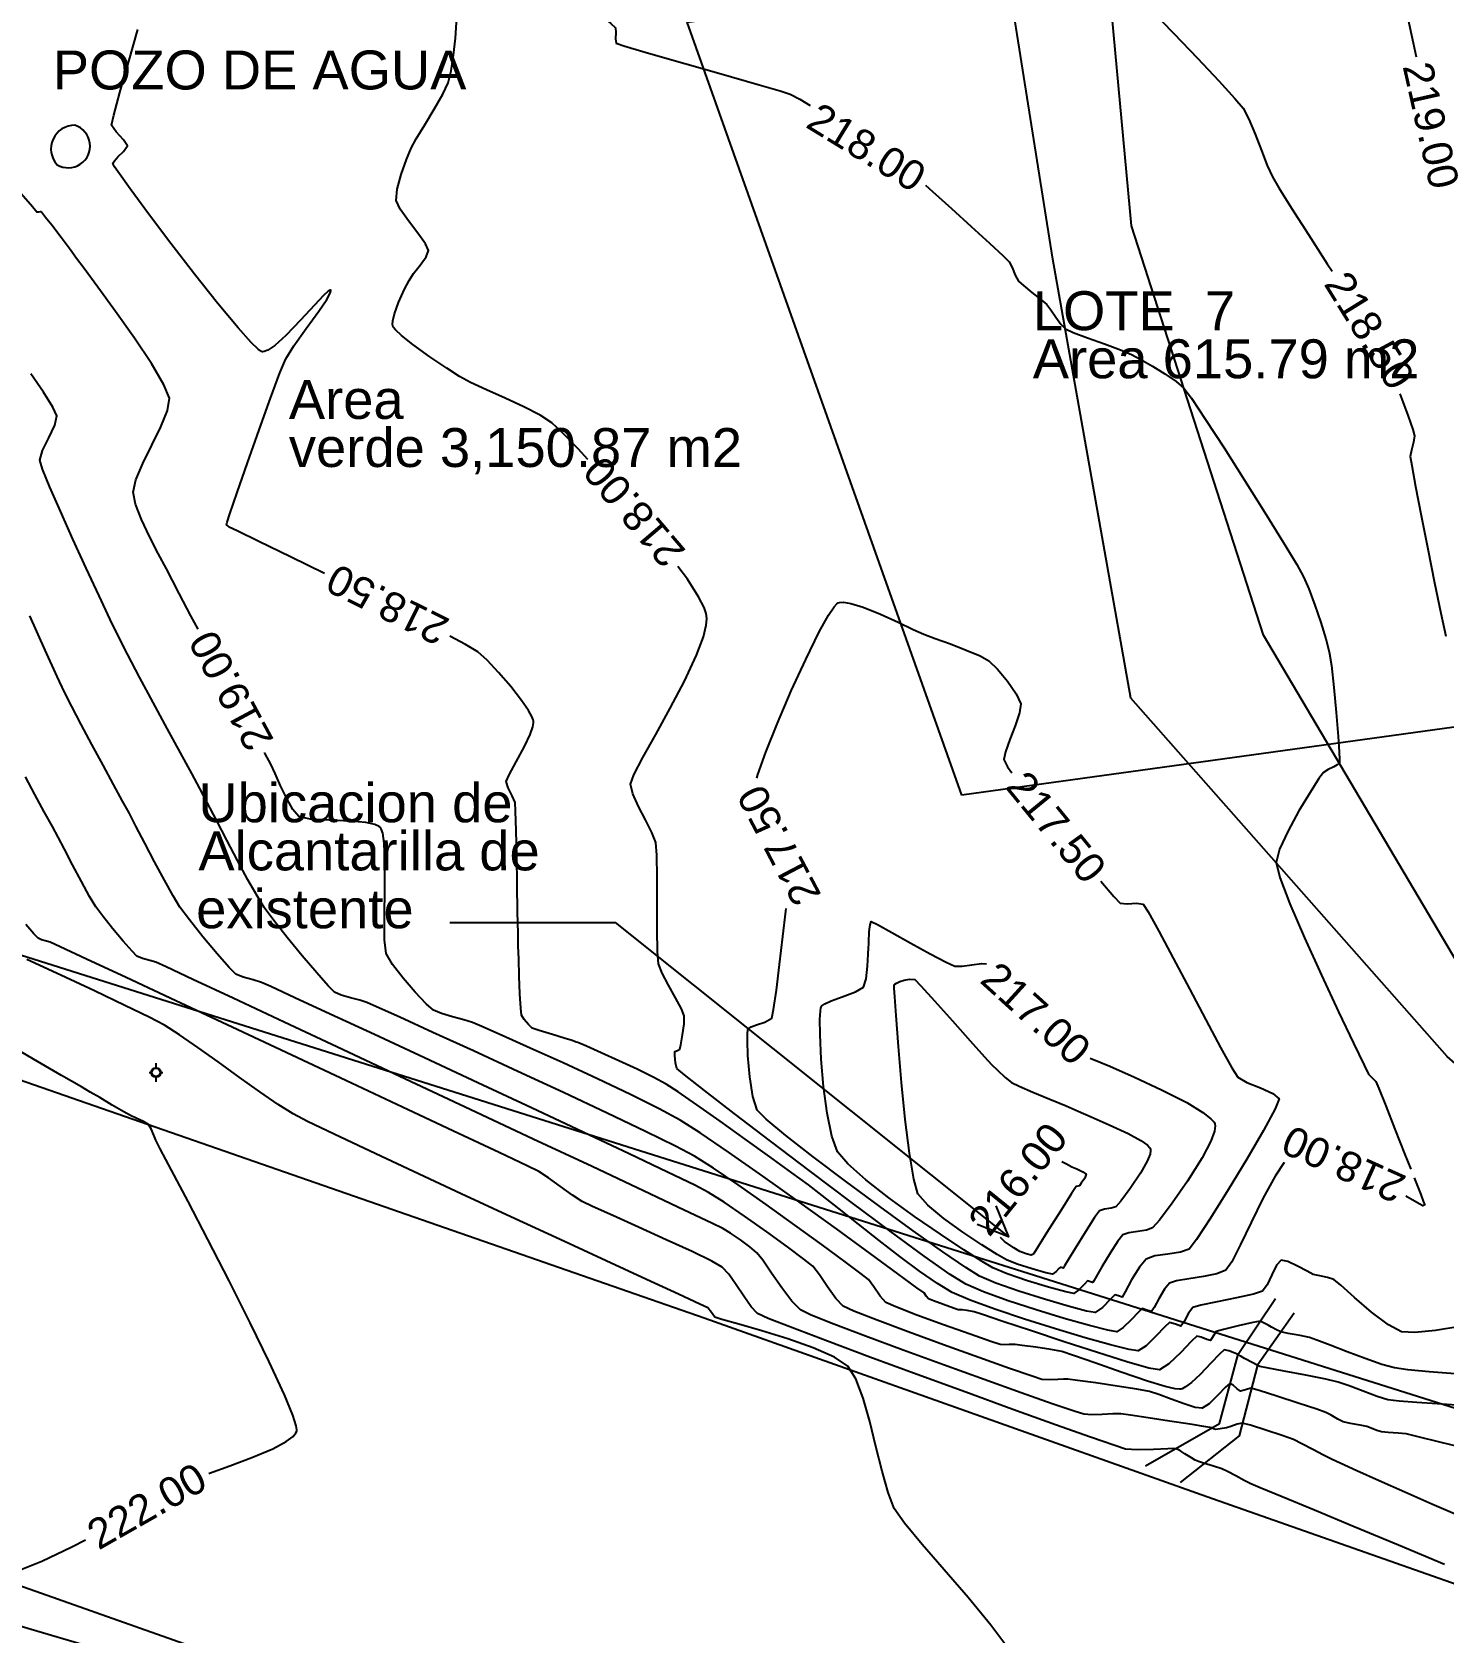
# Model space of a CAD drawing. Header units: metres. Extents: x 600780 to 602257, y 1303551 to 1303943.
# Drawn here: x 601401.2 to 601448.4, y 1303640.4 to 1303693.9 of the extents above; entities that cross this region are included whole.
import ezdxf

# ---------------------------------------------------------------- set-up
doc = ezdxf.new("R2010")
doc.units = ezdxf.units.M
doc.header["$LTSCALE"] = 0.0254
doc.header["$MEASUREMENT"] = 0
for name, color, linetype in [('CAMINO', 8, 'Continuous'), ('CARRETERA', 8, 'Continuous'), ('CONT-MJR', 30, 'Continuous'), ('CONT-MNR', 56, 'Continuous'), ('LOTES', 3, 'Continuous'), ('POLIGONO LEVANTAMIENTO', 7, 'Continuous'), ('POSTE DE LUZ', 1, 'Continuous'), ('POZO DE AGUA', 2, 'Continuous'), ('ROTULOS LOTES', 7, 'Continuous')]:
    doc.layers.add(name, color=color, linetype=linetype)
doc.styles.add('CURVAS', font='arial.ttf', dxfattribs={"height": 1})

# ---------------------------------------------------------------- blocks, each defined once
blk = doc.blocks.new('*U2')
at = {"layer": 'CONT-MJR', "elevation": 216, "flags": 128}
blk.add_lwpolyline([(601435.587, 1303656.187), (601435.747, 1303656.103), (601435.925, 1303656.006), (601436.094, 1303655.932), (601436.296, 1303655.837), (601436.405, 1303655.755), (601436.355, 1303655.627), (601436.242, 1303655.458), (601436.176, 1303655.371), (601436.121, 1303655.359), (601436.066, 1303655.346), (601435.916, 1303655.112), (601435.566, 1303654.557), (601435.149, 1303653.895), (601434.799, 1303653.34), (601434.651, 1303653.106), (601434.608, 1303653.08), (601434.564, 1303653.056), (601434.403, 1303653.1), (601434.189, 1303653.174), (601433.988, 1303653.296), (601433.679, 1303653.51), (601433.536, 1303653.647)], dxfattribs=at)
at = {"layer": 'CONT-MJR', "color": 2, "insert": (601434.126, 1303655.597, 216), "char_height": 1, "attachment_point": 5, "rotation": 51.0861, "style": 'CURVAS'}
blk.add_mtext('{216.00}', dxfattribs=at)
blk = doc.blocks.new('*U3')
at = {"layer": 'CONT-MNR', "elevation": 216.5, "flags": 128}
blk.add_lwpolyline([(601435.54, 1303652.653), (601435.533, 1303652.646), (601435.494, 1303652.604), (601435.398, 1303652.505), (601435.279, 1303652.416), (601435.055, 1303652.463), (601434.602, 1303652.593), (601434.102, 1303652.756), (601433.737, 1303652.901), (601433.435, 1303653.075), (601432.915, 1303653.4), (601432.282, 1303653.82), (601431.645, 1303654.281), (601431.11, 1303654.728), (601430.783, 1303655.106), (601430.641, 1303655.59), (601430.497, 1303656.463), (601430.36, 1303657.585), (601430.236, 1303658.818), (601430.13, 1303660.023), (601430.05, 1303661.062), (601430.008, 1303661.68), (601429.993, 1303661.972), (601429.99, 1303662.069), (601429.992, 1303662.085), (601430.007, 1303662.102), (601430.062, 1303662.139), (601430.18, 1303662.192), (601430.319, 1303662.238), (601430.502, 1303662.267), (601430.678, 1303662.261), (601430.881, 1303662.051), (601431.341, 1303661.545), (601431.932, 1303660.885), (601432.529, 1303660.216), (601433.008, 1303659.681), (601433.242, 1303659.423), (601433.442, 1303659.227), (601433.695, 1303658.992), (601433.911, 1303658.819), (601434.16, 1303658.7), (601434.627, 1303658.501), (601435.193, 1303658.266), (601435.737, 1303658.037), (601436.14, 1303657.859), (601436.568, 1303657.67), (601437.172, 1303657.409), (601437.803, 1303657.116), (601438.228, 1303656.886), (601438.45, 1303656.729), (601438.534, 1303656.637), (601438.553, 1303656.596), (601438.558, 1303656.551), (601438.537, 1303656.43), (601438.437, 1303656.188), (601438.214, 1303655.794), (601437.873, 1303655.281), (601437.565, 1303654.862), (601437.4, 1303654.667), (601437.236, 1303654.618), (601437.011, 1303654.587), (601436.846, 1303654.539), (601436.684, 1303654.314), (601436.38, 1303653.835), (601436.036, 1303653.278), (601435.8, 1303652.892), (601435.681, 1303652.696), (601435.641, 1303652.63), (601435.635, 1303652.622), (601435.631, 1303652.622), (601435.613, 1303652.628), (601435.574, 1303652.642)], close=True, dxfattribs=at)
blk = doc.blocks.new('*U4')
at = {"layer": 'CONT-MJR', "elevation": 217, "flags": 128}
blk.add_lwpolyline([(601436.535, 1303659.638), (601436.589, 1303659.616), (601437.19, 1303659.363), (601438.016, 1303659.002), (601438.923, 1303658.581), (601439.768, 1303658.147), (601440.303, 1303657.824), (601440.575, 1303657.612), (601440.677, 1303657.491), (601440.701, 1303657.437), (601440.711, 1303657.371), (601440.689, 1303657.199), (601440.566, 1303656.86), (601440.275, 1303656.3), (601439.789, 1303655.523), (601439.275, 1303654.786), (601438.849, 1303654.222), (601438.624, 1303653.963), (601438.421, 1303653.892), (601438.126, 1303653.847), (601437.831, 1303653.802), (601437.626, 1303653.732), (601437.457, 1303653.52), (601437.202, 1303653.119), (601436.931, 1303652.666), (601436.749, 1303652.355), (601436.657, 1303652.197), (601436.625, 1303652.145), (601436.619, 1303652.137), (601436.611, 1303652.137), (601436.58, 1303652.147), (601436.514, 1303652.172), (601436.452, 1303652.192), (601436.351, 1303652.088), (601436.161, 1303651.895), (601435.994, 1303651.777), (601435.721, 1303651.828), (601435.15, 1303651.984), (601434.445, 1303652.199), (601433.769, 1303652.429), (601433.286, 1303652.629), (601432.924, 1303652.841), (601432.311, 1303653.232), (601431.531, 1303653.751), (601430.67, 1303654.348), (601429.811, 1303654.972), (601429.039, 1303655.572), (601428.44, 1303656.099), (601428.098, 1303656.5), (601427.904, 1303657.027), (601427.749, 1303657.794), (601427.631, 1303658.69), (601427.551, 1303659.604), (601427.511, 1303660.425), (601427.507, 1303660.939), (601427.521, 1303661.205), (601427.538, 1303661.312), (601427.549, 1303661.341), (601427.576, 1303661.378), (601427.67, 1303661.45), (601427.886, 1303661.553), (601428.25, 1303661.686), (601428.696, 1303661.847), (601428.962, 1303662.004), (601429.052, 1303662.284), (601429.102, 1303662.705), (601429.124, 1303663.105), (601429.132, 1303663.322), (601429.138, 1303663.456), (601429.141, 1303663.623), (601429.148, 1303663.757), (601429.15, 1303663.779), (601429.154, 1303663.837), (601429.163, 1303663.946), (601429.181, 1303664.092), (601429.221, 1303664.196), (601429.429, 1303664.098), (601429.915, 1303663.832), (601430.547, 1303663.479), (601431.194, 1303663.12), (601431.726, 1303662.835), (601432.01, 1303662.705), (601432.255, 1303662.707), (601432.581, 1303662.754), (601432.902, 1303662.795), (601433.074, 1303662.782)], dxfattribs=at)
at = {"layer": 'CONT-MJR', "color": 2, "insert": (601434.725, 1303661.122, 217), "char_height": 1, "attachment_point": 5, "rotation": 317.8155, "style": 'CURVAS'}
blk.add_mtext('{217.00}', dxfattribs=at)
blk = doc.blocks.new('*U5')
at = {"layer": 'CONT-MNR', "elevation": 217.5, "flags": 128}
for points in [[(601425.4, 1303668.991), (601425.429, 1303669.109), (601425.699, 1303669.859), (601426.089, 1303670.828), (601426.549, 1303671.899), (601427.031, 1303672.953), (601427.485, 1303673.873), (601427.795, 1303674.433), (601427.98, 1303674.71), (601428.075, 1303674.813), (601428.112, 1303674.837), (601428.163, 1303674.852), (601428.29, 1303674.86), (601428.539, 1303674.821), (601428.949, 1303674.695), (601429.532, 1303674.46), (601430.118, 1303674.194), (601430.626, 1303673.954), (601430.975, 1303673.798), (601431.36, 1303673.655), (601431.866, 1303673.469), (601432.397, 1303673.266), (601432.858, 1303673.069), (601433.154, 1303672.904), (601433.438, 1303672.629), (601433.776, 1303672.228), (601434.068, 1303671.806), (601434.217, 1303671.467), (601434.178, 1303671.164), (601434.033, 1303670.735), (601433.852, 1303670.272), (601433.703, 1303669.865), (601433.656, 1303669.605), (601433.772, 1303669.36), (601433.922, 1303669.159)], [(601436.89, 1303665.547), (601436.896, 1303665.54), (601437.333, 1303665.029), (601437.54, 1303664.814), (601437.775, 1303664.792), (601438.088, 1303664.809), (601438.314, 1303664.781), (601438.476, 1303664.519), (601438.828, 1303663.877), (601439.306, 1303662.978), (601439.852, 1303661.948), (601440.402, 1303660.91), (601440.896, 1303659.99), (601441.273, 1303659.312), (601441.471, 1303659), (601441.777, 1303658.822), (601442.225, 1303658.638), (601442.64, 1303658.455), (601442.85, 1303658.279), (601442.717, 1303657.938), (601442.326, 1303657.215), (601441.773, 1303656.263), (601441.153, 1303655.237), (601440.562, 1303654.291), (601440.095, 1303653.58), (601439.849, 1303653.258), (601439.555, 1303653.156), (601439.129, 1303653.091), (601438.702, 1303653.026), (601438.407, 1303652.925), (601438.181, 1303652.653), (601437.924, 1303652.227), (601437.707, 1303651.831), (601437.603, 1303651.653), (601437.485, 1303651.69), (601437.364, 1303651.731), (601437.216, 1303651.581), (601436.945, 1303651.305), (601436.709, 1303651.137), (601436.419, 1303651.186), (601435.807, 1303651.347), (601435.006, 1303651.581), (601434.154, 1303651.852), (601433.385, 1303652.122), (601432.834, 1303652.356), (601432.38, 1303652.637), (601431.61, 1303653.163), (601430.62, 1303653.865), (601429.504, 1303654.674), (601428.36, 1303655.521), (601427.283, 1303656.335), (601426.369, 1303657.049), (601425.713, 1303657.592), (601425.412, 1303657.895), (601425.267, 1303658.348), (601425.163, 1303659.015), (601425.101, 1303659.726), (601425.082, 1303660.212), (601425.086, 1303660.47), (601425.097, 1303660.572), (601425.105, 1303660.598), (601425.128, 1303660.625), (601425.207, 1303660.676), (601425.388, 1303660.748), (601425.663, 1303660.841), (601425.895, 1303660.968), (601425.958, 1303661.255), (601426.051, 1303661.903), (601426.161, 1303662.764), (601426.272, 1303663.692), (601426.37, 1303664.54), (601426.381, 1303664.637)]]:
    blk.add_lwpolyline(points, dxfattribs=at)
at = {"layer": 'CONT-MNR', "color": 2, "char_height": 1, "attachment_point": 5, "style": 'CURVAS'}
for insert, rotation in [((601435.401, 1303667.349, 217.5), 309.2709), ((601426.142, 1303666.741, 217.5), 117.6942)]:
    blk.add_mtext('{217.50}', dxfattribs=dict(at, insert=insert, rotation=rotation))
blk = doc.blocks.new('*U6')
at = {"layer": 'CONT-MJR', "elevation": 218, "flags": 128}
for points in [[(601419.748, 1303679.633), (601419.424, 1303679.983), (601418.879, 1303680.547), (601418.553, 1303680.854), (601418.159, 1303681.11), (601417.61, 1303681.392), (601416.987, 1303681.683), (601416.368, 1303681.961), (601415.834, 1303682.207), (601415.463, 1303682.403), (601415.037, 1303682.677), (601414.474, 1303683.059), (601413.901, 1303683.472), (601413.52, 1303683.775), (601413.322, 1303683.96), (601413.248, 1303684.055), (601413.23, 1303684.092), (601413.222, 1303684.139), (601413.23, 1303684.261), (601413.29, 1303684.499), (601413.429, 1303684.869), (601413.63, 1303685.316), (601413.777, 1303685.614), (601413.929, 1303685.838), (601414.148, 1303686.118), (601414.346, 1303686.396), (601414.432, 1303686.612), (601414.325, 1303686.837), (601414.067, 1303687.193), (601413.753, 1303687.605), (601413.482, 1303687.995), (601413.348, 1303688.286), (601413.381, 1303688.659), (601413.518, 1303689.154), (601413.694, 1303689.65), (601413.844, 1303690.026), (601414.016, 1303690.346), (601414.3, 1303690.81), (601414.621, 1303691.332), (601414.906, 1303691.829), (601415.083, 1303692.214), (601415.179, 1303692.609), (601415.265, 1303693.131), (601415.329, 1303693.699), (601415.363, 1303694.227), (601415.357, 1303694.632), (601415.256, 1303695.102), (601415.055, 1303695.769), (601414.824, 1303696.467), (601414.628, 1303697.03), (601414.535, 1303697.29), (601414.478, 1303697.425), (601414.406, 1303697.588), (601414.371, 1303697.686), (601414.411, 1303697.803), (601414.468, 1303697.902), (601414.632, 1303697.843), (601414.834, 1303697.744), (601414.998, 1303697.632), (601415.251, 1303697.451), (601415.46, 1303697.308), (601415.751, 1303697.147), (601416.374, 1303696.808), (601417.174, 1303696.373), (601417.994, 1303695.925), (601418.676, 1303695.546), (601419.064, 1303695.318), (601419.372, 1303695.099), (601419.78, 1303694.791), (601420.196, 1303694.465), (601420.525, 1303694.195), (601420.674, 1303694.052), (601420.69, 1303693.895), (601420.679, 1303693.684), (601420.701, 1303693.539), (601420.954, 1303693.451), (601421.589, 1303693.262), (601422.481, 1303693.004), (601423.508, 1303692.711), (601424.548, 1303692.415), (601425.478, 1303692.148), (601426.174, 1303691.943), (601426.513, 1303691.832), (601426.835, 1303691.665), (601427.185, 1303691.459)], [(601431.033, 1303688.79), (601431.273, 1303688.577), (601431.899, 1303688.015), (601432.565, 1303687.411), (601433.174, 1303686.854), (601433.627, 1303686.433), (601433.827, 1303686.237), (601433.928, 1303686.041), (601434.036, 1303685.785), (601434.139, 1303685.591), (601434.307, 1303685.438), (601434.593, 1303685.211), (601434.89, 1303684.976), (601435.091, 1303684.802), (601435.228, 1303684.625), (601435.392, 1303684.384), (601435.56, 1303684.15), (601435.708, 1303683.991), (601435.965, 1303683.872), (601436.443, 1303683.694), (601437.013, 1303683.49), (601437.547, 1303683.294), (601437.917, 1303683.138), (601438.227, 1303682.972), (601438.621, 1303682.746), (601439.035, 1303682.49), (601439.407, 1303682.237), (601439.672, 1303682.017), (601439.925, 1303681.676), (601440.396, 1303680.971), (601441.01, 1303680.02), (601441.696, 1303678.942), (601442.378, 1303677.854), (601442.983, 1303676.874), (601443.439, 1303676.12), (601443.67, 1303675.712), (601443.844, 1303675.305), (601444.046, 1303674.769), (601444.246, 1303674.186), (601444.416, 1303673.64), (601444.527, 1303673.211), (601444.598, 1303672.745), (601444.679, 1303672.016), (601444.759, 1303671.176), (601444.824, 1303670.375), (601444.857, 1303669.863), (601444.867, 1303669.605), (601444.864, 1303669.512), (601444.86, 1303669.492), (601444.845, 1303669.471), (601444.793, 1303669.429), (601444.677, 1303669.365), (601444.496, 1303669.28), (601444.33, 1303669.18), (601444.183, 1303668.971), (601443.885, 1303668.507), (601443.514, 1303667.892), (601443.149, 1303667.228), (601442.867, 1303666.618), (601442.748, 1303666.165), (601442.872, 1303665.669), (601443.215, 1303664.783), (601443.705, 1303663.648), (601444.271, 1303662.402), (601444.839, 1303661.185), (601445.338, 1303660.137), (601445.697, 1303659.396), (601445.843, 1303659.103), (601445.964, 1303658.981), (601446.084, 1303658.858), (601446.185, 1303658.617), (601446.416, 1303658.038), (601446.724, 1303657.259), (601447.057, 1303656.414), (601447.249, 1303655.926)], [(601443.025, 1303656.147), (601442.721, 1303655.688), (601442.313, 1303654.946), (601441.916, 1303654.147), (601441.558, 1303653.405), (601441.268, 1303652.836), (601441.073, 1303652.554), (601440.772, 1303652.432), (601440.325, 1303652.338), (601439.84, 1303652.262), (601439.425, 1303652.192), (601439.187, 1303652.117), (601439.022, 1303651.916), (601438.837, 1303651.6), (601438.677, 1303651.306), (601438.588, 1303651.168), (601438.435, 1303651.217), (601438.276, 1303651.27), (601438.148, 1303651.15), (601437.909, 1303650.896), (601437.64, 1303650.636), (601437.424, 1303650.497), (601437.131, 1303650.543), (601436.51, 1303650.699), (601435.673, 1303650.936), (601434.731, 1303651.223), (601433.795, 1303651.53), (601432.975, 1303651.827), (601432.383, 1303652.083), (601431.864, 1303652.41), (601430.989, 1303653.025), (601429.854, 1303653.853), (601428.555, 1303654.819), (601427.19, 1303655.846), (601425.854, 1303656.861), (601424.643, 1303657.788), (601423.654, 1303658.552), (601422.983, 1303659.078), (601422.726, 1303659.29), (601422.682, 1303659.477), (601422.662, 1303659.723), (601422.662, 1303659.854), (601422.743, 1303659.893), (601422.827, 1303659.932), (601422.86, 1303660.08), (601422.918, 1303660.408), (601422.967, 1303660.778), (601422.971, 1303661.05), (601422.876, 1303661.282), (601422.68, 1303661.646), (601422.445, 1303662.067), (601422.234, 1303662.471), (601422.11, 1303662.786), (601422.075, 1303663.196), (601422.064, 1303663.917), (601422.065, 1303664.796), (601422.066, 1303665.678), (601422.055, 1303666.41), (601422.021, 1303666.839), (601421.895, 1303667.173), (601421.679, 1303667.595), (601421.441, 1303668.044), (601421.25, 1303668.46), (601421.173, 1303668.784), (601421.289, 1303669.102), (601421.593, 1303669.681), (601422.019, 1303670.446), (601422.503, 1303671.321), (601422.98, 1303672.23), (601423.385, 1303673.098), (601423.614, 1303673.711), (601423.709, 1303674.097), (601423.727, 1303674.312), (601423.722, 1303674.404), (601423.706, 1303674.486), (601423.638, 1303674.682), (601423.454, 1303675.043), (601423.078, 1303675.631), (601422.762, 1303676.058)], [(601447.364, 1303655.635), (601447.582, 1303655.078), (601447.668, 1303654.859), (601447.689, 1303654.801), (601447.725, 1303654.735), (601447.652, 1303654.702), (601447.456, 1303654.816), (601447.09, 1303655.025)]]:
    blk.add_lwpolyline(points, dxfattribs=at)
at = {"layer": 'CONT-MJR', "color": 2, "char_height": 1, "attachment_point": 5, "style": 'CURVAS'}
for insert, rotation in [((601429.066, 1303690.054, 218), 328.4611), ((601421.3, 1303677.883, 218), 130.4313), ((601445.007, 1303656.095, 218), 155.7841)]:
    blk.add_mtext('{218.00}', dxfattribs=dict(at, insert=insert, rotation=rotation))
blk = doc.blocks.new('*U7')
at = {"layer": 'CONT-MNR', "elevation": 218.5, "flags": 128}
for points in [[(601438.548, 1303694.676), (601439.335, 1303693.862), (601440.128, 1303693.032), (601440.837, 1303692.277), (601441.374, 1303691.69), (601441.647, 1303691.36), (601441.84, 1303690.994), (601442.048, 1303690.498), (601442.258, 1303689.956), (601442.456, 1303689.451), (601442.627, 1303689.069), (601442.847, 1303688.701), (601443.271, 1303688.027), (601443.83, 1303687.149), (601444.458, 1303686.167), (601444.619, 1303685.916)], [(601410.957, 1303675.82), (601409.81, 1303676.38), (601408.757, 1303676.891), (601408.033, 1303677.242), (601407.762, 1303677.372), (601407.717, 1303677.412), (601407.677, 1303677.452), (601407.696, 1303677.539), (601407.791, 1303677.815), (601408.038, 1303678.528), (601408.383, 1303679.518), (601408.771, 1303680.621), (601409.149, 1303681.676), (601409.461, 1303682.52), (601409.655, 1303682.992), (601409.926, 1303683.428), (601410.334, 1303684.003), (601410.757, 1303684.588), (601411.024, 1303684.978), (601411.141, 1303685.183), (601411.165, 1303685.262), (601411.158, 1303685.281), (601411.141, 1303685.284), (601411.079, 1303685.247), (601410.921, 1303685.103), (601410.62, 1303684.786), (601410.152, 1303684.279), (601409.654, 1303683.768), (601409.288, 1303683.439), (601409.058, 1303683.282), (601408.935, 1303683.234), (601408.885, 1303683.231), (601408.848, 1303683.242), (601408.74, 1303683.316), (601408.502, 1303683.541), (601408.065, 1303684.024), (601407.38, 1303684.847), (601406.605, 1303685.822), (601405.813, 1303686.85), (601405.073, 1303687.833), (601404.456, 1303688.67), (601404.1, 1303689.168), (601403.936, 1303689.409), (601403.885, 1303689.494), (601403.878, 1303689.511), (601403.885, 1303689.54), (601403.929, 1303689.611), (601404.05, 1303689.738), (601404.24, 1303689.92), (601404.368, 1303690.103), (601404.239, 1303690.304), (601403.99, 1303690.569), (601403.838, 1303690.794), (601403.908, 1303691.131), (601404.113, 1303691.886), (601404.401, 1303692.894), (601404.719, 1303693.989)], [(601446.884, 1303681.818), (601446.952, 1303681.642), (601447.162, 1303681.075), (601447.315, 1303680.637), (601447.377, 1303680.42), (601447.345, 1303680.208), (601447.273, 1303679.943), (601447.233, 1303679.728), (601447.282, 1303679.428), (601447.413, 1303678.728), (601447.602, 1303677.756), (601447.822, 1303676.642), (601448.048, 1303675.514), (601448.256, 1303674.499), (601448.419, 1303673.728)], [(601448.896, 1303650.667), (601448.082, 1303650.54), (601447.391, 1303650.473), (601446.945, 1303650.492), (601446.506, 1303650.722), (601445.944, 1303651.149), (601445.375, 1303651.637), (601444.915, 1303652.047), (601444.681, 1303652.241), (601444.474, 1303652.304), (601444.207, 1303652.361), (601443.994, 1303652.412), (601443.789, 1303652.516), (601443.469, 1303652.689), (601443.142, 1303652.842), (601442.915, 1303652.883), (601442.768, 1303652.716), (601442.611, 1303652.398), (601442.452, 1303652.064), (601442.297, 1303651.85), (601441.991, 1303651.746), (601441.427, 1303651.623), (601440.784, 1303651.497), (601440.238, 1303651.386), (601439.967, 1303651.31), (601439.825, 1303651.114), (601439.676, 1303650.837), (601439.572, 1303650.684), (601439.384, 1303650.743), (601439.189, 1303650.809), (601439.03, 1303650.662), (601438.735, 1303650.349), (601438.405, 1303650.029), (601438.139, 1303649.858), (601437.844, 1303649.9), (601437.221, 1303650.054), (601436.366, 1303650.292), (601435.374, 1303650.588), (601434.339, 1303650.914), (601433.357, 1303651.245), (601432.523, 1303651.552), (601431.931, 1303651.81), (601431.432, 1303652.105), (601430.835, 1303652.516), (601430.174, 1303653.007), (601429.483, 1303653.542), (601428.799, 1303654.085), (601428.154, 1303654.599), (601427.585, 1303655.048), (601427.126, 1303655.397), (601426.565, 1303655.804), (601425.833, 1303656.335), (601425.008, 1303656.93), (601424.17, 1303657.53), (601423.398, 1303658.076), (601422.77, 1303658.509), (601422.366, 1303658.77), (601421.955, 1303658.989), (601421.4, 1303659.261), (601420.784, 1303659.548), (601420.193, 1303659.817), (601419.711, 1303660.03), (601419.421, 1303660.152), (601419.366, 1303660.173), (601419.227, 1303660.22), (601418.964, 1303660.302), (601418.57, 1303660.419), (601418.127, 1303660.553), (601417.893, 1303660.638), (601417.766, 1303660.755), (601417.625, 1303660.923), (601417.535, 1303661.069), (601417.509, 1303661.302), (601417.484, 1303661.78), (601417.461, 1303662.373), (601417.442, 1303662.949), (601417.428, 1303663.374), (601417.418, 1303663.793), (601417.406, 1303664.522), (601417.39, 1303665.428), (601417.374, 1303666.378), (601417.356, 1303667.241), (601417.339, 1303667.884), (601417.323, 1303668.174), (601417.228, 1303668.393), (601417.089, 1303668.659), (601417.018, 1303668.873), (601417.119, 1303669.102), (601417.356, 1303669.53), (601417.634, 1303670.045), (601417.822, 1303670.444), (601417.912, 1303670.7), (601417.935, 1303670.835), (601417.933, 1303670.89), (601417.924, 1303670.935), (601417.882, 1303671.045), (601417.768, 1303671.251), (601417.54, 1303671.585), (601417.174, 1303672.052), (601416.77, 1303672.518), (601416.386, 1303672.922), (601416.078, 1303673.205), (601415.661, 1303673.455), (601415.14, 1303673.729)]]:
    blk.add_lwpolyline(points, dxfattribs=at)
at = {"layer": 'CONT-MNR', "color": 2, "char_height": 1, "attachment_point": 5, "style": 'CURVAS'}
for insert, rotation in [((601445.869, 1303683.94, 218.5), 301.8149), ((601413.054, 1303674.786, 218.5), 153.5689)]:
    blk.add_mtext('{218.50}', dxfattribs=dict(at, insert=insert, rotation=rotation))
blk = doc.blocks.new('*U8')
at = {"layer": 'CONT-MJR', "elevation": 219, "flags": 128}
for points in [[(601447.131, 1303694.466), (601447.327, 1303693.544), (601447.426, 1303693.077)], [(601406.727, 1303673.966), (601406.49, 1303674.41), (601406.096, 1303675.153), (601405.873, 1303675.586), (601405.667, 1303675.982), (601405.394, 1303676.49), (601405.101, 1303677.055), (601404.833, 1303677.621), (601404.635, 1303678.134), (601404.553, 1303678.538), (601404.642, 1303678.955), (601404.876, 1303679.5), (601405.181, 1303680.11), (601405.481, 1303680.72), (601405.702, 1303681.265), (601405.768, 1303681.681), (601405.587, 1303682.129), (601405.166, 1303682.833), (601404.597, 1303683.683), (601403.971, 1303684.57), (601403.38, 1303685.383), (601402.915, 1303686.012), (601402.668, 1303686.347), (601402.45, 1303686.643), (601402.147, 1303687.044), (601401.835, 1303687.452), (601401.63, 1303687.718), (601401.527, 1303687.849), (601401.492, 1303687.893), (601401.487, 1303687.899), (601401.48, 1303687.9), (601401.453, 1303687.899), (601401.395, 1303687.896), (601401.343, 1303687.895), (601401.189, 1303688.07), (601400.811, 1303688.508)], [(601448.738, 1303649.091), (601447.871, 1303649.157), (601447.156, 1303649.223), (601446.707, 1303649.286), (601446.287, 1303649.406), (601445.731, 1303649.599), (601445.125, 1303649.825), (601444.556, 1303650.045), (601444.11, 1303650.218), (601443.872, 1303650.303), (601443.551, 1303650.371), (601443.155, 1303650.442), (601442.908, 1303650.493), (601442.766, 1303650.56), (601442.596, 1303650.653), (601442.485, 1303650.714), (601442.353, 1303650.786), (601442.218, 1303650.844), (601441.974, 1303650.799), (601441.485, 1303650.692), (601440.995, 1303650.575), (601440.748, 1303650.503), (601440.652, 1303650.343), (601440.556, 1303650.199), (601440.432, 1303650.233), (601440.246, 1303650.313), (601440.101, 1303650.348), (601439.913, 1303650.173), (601439.563, 1303649.802), (601439.17, 1303649.421), (601438.854, 1303649.218), (601438.501, 1303649.281), (601437.766, 1303649.49), (601436.78, 1303649.798), (601435.673, 1303650.158), (601434.577, 1303650.522), (601433.623, 1303650.843), (601432.941, 1303651.073), (601432.663, 1303651.165), (601432.431, 1303651.204), (601432.257, 1303651.228), (601432.251, 1303651.228), (601432.226, 1303651.227), (601432.174, 1303651.226), (601432.127, 1303651.226), (601431.973, 1303651.281), (601431.641, 1303651.4), (601431.305, 1303651.524), (601431.138, 1303651.59), (601431.061, 1303651.688), (601430.987, 1303651.79), (601430.748, 1303651.967), (601430.115, 1303652.432), (601429.187, 1303653.11), (601428.059, 1303653.928), (601426.83, 1303654.814), (601425.596, 1303655.694), (601424.455, 1303656.494), (601423.504, 1303657.142), (601422.839, 1303657.564), (601422.132, 1303657.945), (601421.175, 1303658.418), (601420.072, 1303658.941), (601418.923, 1303659.472), (601417.829, 1303659.969), (601416.892, 1303660.388), (601416.214, 1303660.687), (601415.894, 1303660.823), (601415.606, 1303660.912), (601415.227, 1303661.011), (601414.856, 1303661.12), (601414.59, 1303661.238), (601414.352, 1303661.451), (601413.985, 1303661.836), (601413.581, 1303662.304), (601413.228, 1303662.766), (601413.015, 1303663.133), (601412.957, 1303663.588), (601412.951, 1303664.361), (601412.965, 1303665.287), (601412.969, 1303666.201), (601412.943, 1303666.814), (601412.896, 1303667.148), (601412.849, 1303667.293), (601412.819, 1303667.337), (601412.773, 1303667.376), (601412.635, 1303667.439), (601412.335, 1303667.505), (601411.818, 1303667.552), (601411.105, 1303667.579), (601410.475, 1303667.615), (601410.099, 1303667.706), (601409.897, 1303667.936), (601409.688, 1303668.304), (601409.485, 1303668.732), (601409.304, 1303669.14), (601409.157, 1303669.449), (601408.969, 1303669.798), (601408.941, 1303669.848)]]:
    blk.add_lwpolyline(points, dxfattribs=at)
at = {"layer": 'CONT-MJR', "color": 2, "char_height": 1, "attachment_point": 5, "style": 'CURVAS'}
for insert, rotation in [((601447.924, 1303690.792, 219), 282.6529), ((601407.832, 1303671.906, 219), 118.2867)]:
    blk.add_mtext('{219.00}', dxfattribs=dict(at, insert=insert, rotation=rotation))
blk = doc.blocks.new('*U9')
at = {"layer": 'CONT-MNR', "elevation": 219.5, "flags": 128}
blk.add_lwpolyline([(601448.777, 1303648.044), (601448.133, 1303648.089), (601447.455, 1303648.13), (601446.866, 1303648.172), (601446.49, 1303648.217), (601446.123, 1303648.331), (601445.657, 1303648.508), (601445.191, 1303648.689), (601444.825, 1303648.815), (601444.408, 1303648.909), (601443.74, 1303649.042), (601443.019, 1303649.179), (601442.441, 1303649.288), (601442.202, 1303649.332), (601442.12, 1303649.377), (601441.971, 1303649.459), (601441.699, 1303649.607), (601441.551, 1303649.688), (601441.478, 1303649.735), (601441.376, 1303649.78), (601441.173, 1303649.857), (601441.013, 1303649.887), (601440.863, 1303649.751), (601440.571, 1303649.441), (601440.209, 1303649.068), (601439.919, 1303648.799), (601439.725, 1303648.652), (601439.616, 1303648.593), (601439.569, 1303648.578), (601439.523, 1303648.574), (601439.378, 1303648.592), (601439.048, 1303648.67), (601438.451, 1303648.849), (601437.571, 1303649.144), (601436.692, 1303649.452), (601435.978, 1303649.704), (601435.591, 1303649.83), (601435.218, 1303649.9), (601434.722, 1303649.976), (601434.27, 1303650.04), (601434.026, 1303650.07), (601434.002, 1303650.071), (601433.942, 1303650.07), (601433.833, 1303650.066), (601433.678, 1303650.059), (601433.525, 1303650.064), (601433.216, 1303650.166), (601432.525, 1303650.409), (601431.639, 1303650.727), (601430.749, 1303651.054), (601430.042, 1303651.323), (601429.71, 1303651.468), (601429.519, 1303651.689), (601429.308, 1303652), (601429.126, 1303652.238), (601428.888, 1303652.425), (601428.345, 1303652.832), (601427.578, 1303653.397), (601426.673, 1303654.056), (601425.71, 1303654.744), (601424.774, 1303655.4), (601423.947, 1303655.959), (601423.313, 1303656.358), (601422.682, 1303656.692), (601421.674, 1303657.188), (601420.392, 1303657.8), (601418.939, 1303658.482), (601417.417, 1303659.189), (601415.929, 1303659.875), (601414.577, 1303660.495), (601413.465, 1303661.001), (601412.694, 1303661.35), (601412.367, 1303661.495), (601412.128, 1303661.568), (601411.815, 1303661.65), (601411.508, 1303661.741), (601411.288, 1303661.838), (601411.075, 1303662.048), (601410.69, 1303662.482), (601410.207, 1303663.051), (601409.703, 1303663.665), (601409.253, 1303664.233), (601408.935, 1303664.667), (601408.697, 1303665.053), (601408.393, 1303665.595), (601408.048, 1303666.235), (601407.689, 1303666.917), (601407.341, 1303667.582), (601407.032, 1303668.175), (601406.788, 1303668.638), (601406.517, 1303669.137), (601406.14, 1303669.83), (601405.695, 1303670.647), (601405.226, 1303671.515), (601404.771, 1303672.364), (601404.371, 1303673.123), (601404.068, 1303673.72), (601403.794, 1303674.289), (601403.421, 1303675.078), (601402.991, 1303676.001), (601402.545, 1303676.971), (601402.125, 1303677.903), (601401.772, 1303678.71), (601401.529, 1303679.307), (601401.437, 1303679.606), (601401.528, 1303679.933), (601401.734, 1303680.355), (601401.935, 1303680.775), (601402.011, 1303681.093), (601401.877, 1303681.382), (601401.559, 1303681.877), (601401.133, 1303682.491)], dxfattribs=at)
blk = doc.blocks.new('*U10')
at = {"layer": 'CONT-MJR', "elevation": 220, "flags": 128}
blk.add_lwpolyline([(601449.384, 1303646.524), (601448.263, 1303646.8), (601447.45, 1303646.999), (601447.099, 1303647.081), (601446.83, 1303647.107), (601446.498, 1303647.127), (601446.274, 1303647.149), (601446.12, 1303647.199), (601445.931, 1303647.272), (601445.778, 1303647.327), (601445.556, 1303647.37), (601445.236, 1303647.426), (601444.997, 1303647.481), (601444.815, 1303647.574), (601444.595, 1303647.704), (601444.414, 1303647.803), (601444.108, 1303647.91), (601443.493, 1303648.114), (601442.78, 1303648.345), (601442.18, 1303648.536), (601441.903, 1303648.615), (601441.73, 1303648.558), (601441.562, 1303648.51), (601441.455, 1303648.584), (601441.315, 1303648.709), (601441.204, 1303648.772), (601441.061, 1303648.648), (601440.803, 1303648.373), (601440.516, 1303648.09), (601440.284, 1303647.938), (601440.049, 1303647.968), (601439.677, 1303648.085), (601439.245, 1303648.244), (601438.833, 1303648.396), (601438.519, 1303648.494), (601438.101, 1303648.572), (601437.443, 1303648.677), (601436.722, 1303648.785), (601436.114, 1303648.872), (601435.796, 1303648.911), (601435.753, 1303648.913), (601435.649, 1303648.912), (601435.459, 1303648.905), (601435.19, 1303648.893), (601434.923, 1303648.902), (601434.595, 1303649.007), (601433.846, 1303649.267), (601432.815, 1303649.633), (601431.64, 1303650.056), (601430.46, 1303650.487), (601429.415, 1303650.879), (601428.642, 1303651.181), (601428.282, 1303651.346), (601428.039, 1303651.609), (601427.765, 1303652), (601427.495, 1303652.398), (601427.265, 1303652.686), (601426.972, 1303652.925), (601426.426, 1303653.334), (601425.732, 1303653.837), (601424.991, 1303654.358), (601424.308, 1303654.822), (601423.786, 1303655.151), (601423.325, 1303655.388), (601422.409, 1303655.831), (601421.134, 1303656.437), (601419.591, 1303657.165), (601417.874, 1303657.97), (601416.077, 1303658.809), (601414.294, 1303659.641), (601412.617, 1303660.421), (601411.139, 1303661.106), (601409.955, 1303661.654), (601409.158, 1303662.022), (601408.841, 1303662.166), (601408.572, 1303662.245), (601408.236, 1303662.336), (601407.985, 1303662.438), (601407.765, 1303662.661), (601407.364, 1303663.12), (601406.887, 1303663.691), (601406.438, 1303664.252), (601406.12, 1303664.68), (601405.895, 1303665.05), (601405.603, 1303665.578), (601405.275, 1303666.191), (601404.947, 1303666.818), (601404.651, 1303667.388), (601404.419, 1303667.826), (601404.205, 1303668.222), (601403.905, 1303668.772), (601403.553, 1303669.419), (601403.181, 1303670.107), (601402.821, 1303670.78), (601402.504, 1303671.381), (601402.264, 1303671.854), (601402.02, 1303672.377), (601401.618, 1303673.265), (601401.107, 1303674.405)], dxfattribs=at)
blk = doc.blocks.new('*U13')
at = {"layer": 'CONT-MNR', "elevation": 220.5, "flags": 128}
blk.add_lwpolyline([(601448.817, 1303644.368), (601447.958, 1303644.737), (601447.056, 1303645.132), (601446.191, 1303645.517), (601445.444, 1303645.852), (601444.893, 1303646.102), (601444.619, 1303646.228), (601444.336, 1303646.372), (601443.976, 1303646.565), (601443.615, 1303646.755), (601443.33, 1303646.891), (601442.954, 1303647.029), (601442.408, 1303647.213), (601441.895, 1303647.374), (601441.62, 1303647.444), (601441.449, 1303647.406), (601441.237, 1303647.331), (601441.09, 1303647.281), (601440.881, 1303647.248), (601440.723, 1303647.229), (601440.668, 1303647.257), (601440.612, 1303647.286), (601440.402, 1303647.32), (601439.879, 1303647.404), (601439.188, 1303647.514), (601438.475, 1303647.624), (601437.885, 1303647.712), (601437.565, 1303647.753), (601437.292, 1303647.753), (601436.94, 1303647.736), (601436.589, 1303647.725), (601436.321, 1303647.739), (601436.001, 1303647.84), (601435.273, 1303648.09), (601434.235, 1303648.455), (601432.991, 1303648.898), (601431.641, 1303649.385), (601430.286, 1303649.879), (601429.029, 1303650.346), (601427.97, 1303650.749), (601427.211, 1303651.054), (601426.853, 1303651.224), (601426.566, 1303651.519), (601426.229, 1303651.966), (601425.891, 1303652.457), (601425.6, 1303652.883), (601425.404, 1303653.134), (601425.17, 1303653.329), (601424.849, 1303653.561), (601424.521, 1303653.783), (601424.26, 1303653.945), (601423.89, 1303654.125), (601422.972, 1303654.56), (601421.606, 1303655.205), (601419.891, 1303656.011), (601417.928, 1303656.933), (601415.817, 1303657.923), (601413.659, 1303658.935), (601411.552, 1303659.922), (601409.599, 1303660.837), (601407.898, 1303661.632), (601406.55, 1303662.262), (601405.655, 1303662.68), (601405.314, 1303662.837), (601405.115, 1303662.896), (601404.868, 1303662.963), (601404.682, 1303663.038), (601404.52, 1303663.203), (601404.224, 1303663.541), (601403.872, 1303663.963), (601403.54, 1303664.377), (601403.306, 1303664.693), (601403.1, 1303665.036), (601402.829, 1303665.532), (601402.535, 1303666.088), (601402.262, 1303666.613), (601402.05, 1303667.015), (601401.859, 1303667.368), (601401.588, 1303667.866), (601401.274, 1303668.443), (601400.957, 1303669.033)], dxfattribs=at)
blk = doc.blocks.new('*U16')
at = {"layer": 'CONT-MJR', "elevation": 221, "flags": 128}
blk.add_lwpolyline([(601448.375, 1303642.721), (601446.842, 1303643.366), (601445.364, 1303643.982), (601444.038, 1303644.532), (601442.956, 1303644.98), (601442.214, 1303645.286), (601441.905, 1303645.416), (601441.685, 1303645.528), (601441.401, 1303645.678), (601441.126, 1303645.822), (601440.935, 1303645.914), (601440.662, 1303646.007), (601440.327, 1303646.107), (601440.159, 1303646.156), (601440.1, 1303646.179), (601440.042, 1303646.202), (601439.92, 1303646.279), (601439.7, 1303646.419), (601439.572, 1303646.501), (601439.486, 1303646.546), (601439.411, 1303646.583), (601439.334, 1303646.595), (601439.129, 1303646.584), (601438.655, 1303646.564), (601438.117, 1303646.555), (601437.718, 1303646.577), (601437.361, 1303646.691), (601436.547, 1303646.973), (601435.378, 1303647.389), (601433.955, 1303647.901), (601432.38, 1303648.472), (601430.754, 1303649.067), (601429.18, 1303649.648), (601427.758, 1303650.178), (601426.591, 1303650.622), (601425.779, 1303650.942), (601425.425, 1303651.102), (601425.206, 1303651.333), (601424.96, 1303651.68), (601424.706, 1303652.067), (601424.461, 1303652.418), (601424.245, 1303652.657), (601423.9, 1303652.851), (601423.233, 1303653.173), (601422.372, 1303653.568), (601421.445, 1303653.986), (601420.582, 1303654.373), (601419.912, 1303654.677), (601419.564, 1303654.845), (601419.242, 1303655.056), (601418.838, 1303655.346), (601418.435, 1303655.635), (601418.113, 1303655.846), (601417.723, 1303656.037), (601416.793, 1303656.479), (601415.432, 1303657.12), (601413.75, 1303657.911), (601411.855, 1303658.8), (601409.856, 1303659.737), (601407.863, 1303660.671), (601405.984, 1303661.55), (601404.328, 1303662.324), (601403.003, 1303662.942), (601402.12, 1303663.354), (601401.787, 1303663.509), (601401.659, 1303663.546), (601401.499, 1303663.59), (601401.379, 1303663.638), (601401.233, 1303663.791), (601400.972, 1303664.096)], dxfattribs=at)
blk = doc.blocks.new('*U17')
at = {"layer": 'CONT-MJR', "elevation": 221, "flags": 128}
blk.add_lwpolyline([(601389.241, 1303642.418), (601389.273, 1303642.411), (601389.372, 1303642.39), (601389.594, 1303642.343), (601389.978, 1303642.261), (601390.493, 1303642.152), (601390.912, 1303642.063), (601391.086, 1303642.027), (601391.174, 1303642.06), (601391.356, 1303642.008), (601391.834, 1303641.868), (601392.512, 1303641.67), (601393.293, 1303641.442), (601394.082, 1303641.21), (601394.782, 1303641.002), (601395.298, 1303640.847), (601395.768, 1303640.698), (601396.808, 1303640.367), (601398.339, 1303639.879), (601400.285, 1303639.257), (601402.568, 1303638.528), (601405.111, 1303637.715), (601407.839, 1303636.844), (601410.672, 1303635.94), (601413.536, 1303635.028), (601416.352, 1303634.132), (601419.044, 1303633.277), (601421.534, 1303632.488), (601423.746, 1303631.79), (601425.603, 1303631.208), (601427.027, 1303630.766), (601427.804, 1303630.531), (601428.149, 1303630.431), (601428.256, 1303630.405), (601428.271, 1303630.404), (601428.27, 1303630.425), (601428.216, 1303630.499), (601428.034, 1303630.672), (601427.686, 1303630.961), (601427.26, 1303631.304), (601427.074, 1303631.476), (601427.207, 1303631.479), (601427.456, 1303631.431), (601427.661, 1303631.384), (601427.992, 1303631.29), (601428.788, 1303631.059), (601429.891, 1303630.738), (601431.145, 1303630.372), (601432.394, 1303630.006), (601433.482, 1303629.687), (601434.254, 1303629.46), (601434.552, 1303629.372), (601434.642, 1303629.319), (601434.732, 1303629.267), (601434.972, 1303629.215), (601435.481, 1303629.105), (601436.002, 1303628.985), (601436.277, 1303628.9), (601436.378, 1303628.771), (601436.479, 1303628.58), (601436.553, 1303628.421), (601436.661, 1303628.124), (601436.895, 1303627.456), (601437.196, 1303626.59), (601437.506, 1303625.697), (601437.766, 1303624.949), (601437.916, 1303624.517)], dxfattribs=at)
blk = doc.blocks.new('*U20')
at = {"layer": 'CONT-MNR', "elevation": 221.5, "flags": 128}
for points in [[(601398.875, 1303641.23), (601401.336, 1303640.507), (601403.942, 1303639.739)], [(601433.85, 1303639.845), (601433.217, 1303640.695), (601432.456, 1303641.617), (601431.659, 1303642.539), (601430.921, 1303643.39), (601430.335, 1303644.1), (601429.993, 1303644.595), (601429.784, 1303645.129), (601429.582, 1303645.844), (601429.38, 1303646.659), (601429.171, 1303647.495), (601428.949, 1303648.275), (601428.709, 1303648.917), (601428.442, 1303649.344), (601427.993, 1303649.646), (601427.285, 1303649.957), (601426.438, 1303650.258), (601425.568, 1303650.529), (601424.793, 1303650.753), (601424.23, 1303650.909), (601423.997, 1303650.98), (601423.879, 1303651.134), (601423.761, 1303651.291), (601423.494, 1303651.418), (601422.781, 1303651.749), (601421.708, 1303652.245), (601420.361, 1303652.866), (601418.824, 1303653.576), (601417.182, 1303654.335), (601415.52, 1303655.105), (601413.924, 1303655.847), (601412.479, 1303656.523), (601411.27, 1303657.094), (601410.382, 1303657.523), (601409.9, 1303657.77), (601409.4, 1303658.085), (601408.786, 1303658.508), (601408.105, 1303658.996), (601407.401, 1303659.506), (601406.72, 1303659.994), (601406.106, 1303660.417), (601405.606, 1303660.732), (601405.091, 1303661.001), (601404.278, 1303661.398), (601403.262, 1303661.879), (601402.138, 1303662.403), (601401.003, 1303662.928)]]:
    blk.add_lwpolyline(points, dxfattribs=at)
blk = doc.blocks.new('*U23')
at = {"layer": 'CONT-MJR', "elevation": 222, "flags": 128}
for points in [[(601407.083, 1303645.761), (601407.113, 1303645.773), (601407.788, 1303646.02), (601408.528, 1303646.296), (601409.22, 1303646.589), (601409.667, 1303646.826), (601409.902, 1303647.001), (601409.998, 1303647.115), (601410.025, 1303647.171), (601410.03, 1303647.214), (601410.008, 1303647.358), (601409.894, 1303647.707), (601409.615, 1303648.383), (601409.104, 1303649.493), (601408.466, 1303650.798), (601407.763, 1303652.195), (601407.051, 1303653.578), (601406.391, 1303654.844), (601405.842, 1303655.888), (601405.463, 1303656.605), (601405.312, 1303656.89), (601405.244, 1303657.06), (601405.158, 1303657.27), (601405.07, 1303657.42), (601404.905, 1303657.519), (601404.663, 1303657.627), (601404.468, 1303657.715), (601404.245, 1303657.843), (601403.86, 1303658.069), (601403.444, 1303658.314), (601403.126, 1303658.499), (601402.827, 1303658.673), (601402.167, 1303659.058), (601401.232, 1303659.602), (601400.109, 1303660.253)], [(601400.614, 1303642.48), (601401.504, 1303642.829), (601402.51, 1303643.307), (601402.964, 1303643.545)]]:
    blk.add_lwpolyline(points, dxfattribs=at)
at = {"layer": 'CONT-MJR', "color": 2, "insert": (601405.014, 1303644.67, 222), "char_height": 1, "attachment_point": 5, "rotation": 29.6849, "style": 'CURVAS'}
blk.add_mtext('{222.00}', dxfattribs=at)

msp = doc.modelspace()

# ---------------------------------------------------------------- linework, layer by layer
at = {"layer": 'CAMINO', "color": 7}
for points in [[(601475.419, 1303641.593), (601474.294, 1303643.781), (601472.952, 1303645.673), (601469.292, 1303651.116), (601458.932, 1303656.977), (601451.394, 1303660.185), (601449.612, 1303661.454), (601442.332, 1303673.767), (601437.924, 1303687.439), (601436.458, 1303703.187), (601433.952, 1303708.513), (601424.071, 1303716.048), (601418.539, 1303718.711), (601406.205, 1303727.177), (601397.831, 1303730.864), (601382.897, 1303733.474), (601370.007, 1303735.793), (601360.216, 1303737.501), (601353.229, 1303747.509), (601352.424, 1303749.134), (601350.111, 1303758.93)], [(601472.183, 1303641.597), (601470.705, 1303644.523), (601464.851, 1303650.423), (601457.917, 1303653.362), (601449.88, 1303658.452), (601448.464, 1303659.691), (601437.9, 1303671.656), (601435.294, 1303686.321), (601432.83, 1303701.827), (601430.925, 1303707.786), (601420.225, 1303714.739), (601416.687, 1303716.406), (601405.07, 1303723.169), (601396.564, 1303728.222), (601382.776, 1303730.868), (601369.284, 1303732.817), (601359.831, 1303734.294), (601350.468, 1303745.75), (601349.073, 1303748.203), (601347.011, 1303757.752)]]:
    msp.add_lwpolyline(points, dxfattribs=at)
at = {"layer": 'CARRETERA'}
for points in [[(601487.267, 1303628.535), (601473.958, 1303633.258), (601456.154, 1303639.46), (601440.44, 1303644.977), (601423.64, 1303650.949), (601386.712, 1303663.791), (601364.27, 1303671.7), (601352.114, 1303675.945), (601332.407, 1303682.804)], [(601326.638, 1303668.026), (601346.968, 1303660.785), (601358.638, 1303656.666), (601382.46, 1303648.485), (601392.975, 1303644.77), (601421.412, 1303634.726), (601434.945, 1303629.937), (601451.816, 1303623.94), (601469.057, 1303618.043), (601482.398, 1303613.352)], [(601438.392, 1303646.017), (601440.855, 1303647.428), (601441.483, 1303649.743), (601442.726, 1303651.603)], [(601443.35, 1303651.119), (601442.124, 1303649.384), (601441.517, 1303647.015), (601439.546, 1303645.464)]]:
    msp.add_lwpolyline(points, dxfattribs=at)
at = {"layer": 'LOTES', "color": 6}
msp.add_lwpolyline([(601432.24635, 1303668.41839), (601423.06931, 1303694.23358), (601449.75068, 1303697.91474), (601451.0423, 1303671.01161), (601432.24635, 1303668.41839)], dxfattribs=at)
at = {"layer": 'POLIGONO LEVANTAMIENTO'}
msp.add_lwpolyline([(601372.28077, 1303848.58987), (601342.20637, 1303792.27332), (601358.13098, 1303732.5085), (601401.3433, 1303727.78303), (601383.966, 1303668.397), (601471.803, 1303640.663), (601477.556, 1303641.462), (601479.021, 1303642.078), (601484.461, 1303647.683), (601486.736, 1303653.799), (601482.182, 1303748.654), (601474.703, 1303747.662), (601458.314, 1303745.361), (601446.439, 1303743.405), (601427.613, 1303740.393), (601410.788, 1303739.399), (601404.423, 1303739.411)], dxfattribs=at)
at = {"layer": 'POSTE DE LUZ'}
for p, q in [((601405.32, 1303659.46639), (601405.32, 1303659.296)), ((601405.0915, 1303659.156), (601405.18, 1303659.156)), ((601405.32, 1303659.016), (601405.32, 1303658.84561)), ((601405.46, 1303659.156), (601405.5485, 1303659.156))]:
    msp.add_line(p, q, dxfattribs=at)
for radius in [0.16, 0.14]:
    msp.add_circle((601405.32, 1303659.156), radius, dxfattribs=at)
at = {"layer": 'POZO DE AGUA'}
for centre, radius, start, end in [((601402.59551, 1303690.0069), 0.78525, 88.869732, 222.439477), ((601402.39086, 1303690.0995), 0.72665, 238.94414, 72.365068)]:
    msp.add_arc(centre, radius, start, end, dxfattribs=at)
at = {"layer": 'ROTULOS LOTES'}
for points in [[(601415.13752, 1303664.16738), (601420.66469, 1303664.16738), (601433.81342, 1303653.66381)], [(601433.3803, 1303654.69898), (601433.81342, 1303653.66381), (601432.7561, 1303654.07655)]]:
    msp.add_lwpolyline(points, dxfattribs=at)

# ---------------------------------------------------------------- block references
at = {"layer": 'CONT-MJR'}
for name in ['*U23', '*U16', '*U10', '*U8', '*U6', '*U4', '*U2', '*U17']:
    msp.add_blockref(name, (0, 0), dxfattribs=at)
at = {"layer": 'CONT-MNR'}
for name in ['*U20', '*U13', '*U9', '*U7', '*U5', '*U3']:
    msp.add_blockref(name, (0, 0), dxfattribs=at)

# ---------------------------------------------------------------- texts
at = {"layer": 'ROTULOS LOTES', "style": 'CURVAS'}
for s, p in [('POZO DE AGUA', (601401.87176, 1303691.99072)), ('LOTE  7', (601434.61965, 1303683.94963)), ('Area 615.79 m2', (601434.61965, 1303682.34321)), ('Area ', (601409.76069, 1303680.98619)), ('verde 3,150.87 m2', (601409.76069, 1303679.37978)), ('Ubicacion de', (601406.7371, 1303667.51244, 219.5)), ('Alcantarilla de', (601406.7371, 1303665.90603, 219.5)), ('existente', (601406.6623, 1303663.97182, 220))]:
    msp.add_text(s, height=1.3, dxfattribs=at).set_placement(p)

doc.saveas('drawing.dxf')
